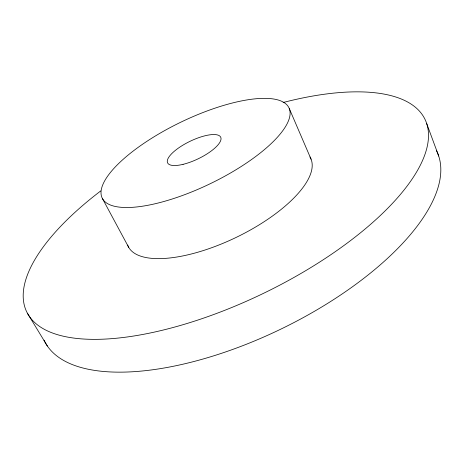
<?xml version="1.0" encoding="UTF-8"?>
<svg xmlns="http://www.w3.org/2000/svg" width="464" height="464" viewBox="0 0 464 464"><rect width="100%" height="100%" fill="white"/><g stroke="black" fill="none" stroke-linecap="round" stroke-linejoin="round"><path stroke-width="0.7" d="M27.388 313.188L47.334 345.97M102.532 198.749L128.685 247.3M289.252 108.518A103.716 34.098 -25.8 0 1 159.68 202.629A103.716 34.098 -25.8 0 1 137.733 147.662A103.716 34.098 -25.8 0 1 289.252 108.518L311.06 159.175M426.7 123.604L438.7 156.037M436.409 150.522A217.9 92.336 -25.8 0 1 280.749 329.173A217.9 92.336 -25.8 0 1 44.057 340.187M283.11 102.509A221.183 86.379 -25.8 0 1 404.393 189.567A221.183 86.379 -25.8 0 1 95.439 339.352A221.183 86.379 -25.8 0 1 100.729 190.93M309.958 156.989A101.309 38.831 -25.8 0 1 236.309 237.342A101.309 38.831 -25.8 0 1 127.658 245.079M183.065 164.343A29.487 9.645 -25.8 0 0 220.905 137.727A29.487 9.645 -25.8 0 0 178.495 148.028A29.487 9.645 -25.8 0 0 183.065 164.343"/></g></svg>
